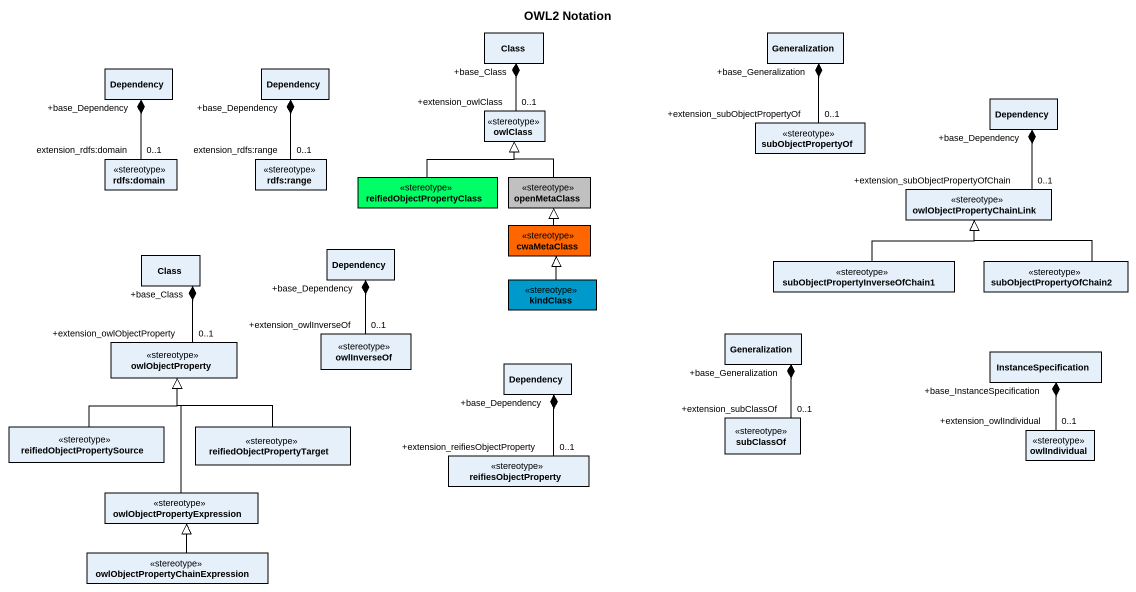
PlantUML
@startuml
title OWL2 Notation
hide circle
hide empty members
class "Class" as Class_
class Generalization
class Dependency
class "Dependency" as Dependency_2
class "Dependency" as Dependency_3
class owlClass <<stereotype>>
class subObjectPropertyOf <<stereotype>>
class "rdfs:domain" as rdfs_domain <<stereotype>>
class "rdfs:range" as rdfs_range <<stereotype>>
class reifiedObjectPropertyClass <<stereotype>> #00FF66
class openMetaClass <<stereotype>> #C0C0C0
class owlObjectPropertyChainLink <<stereotype>>
class "Class" as Class__2
class "Dependency" as Dependency_4
class cwaMetaClass <<stereotype>> #FF6600
class kindClass <<stereotype>> #0099CC
class "subObjectPropertyInverseOfChain1" as subObjectPropertyInverseOfCh <<stereotype>>
class subObjectPropertyOfChain2 <<stereotype>>
class owlInverseOf <<stereotype>>
class "Generalization" as Generalization_2
class owlObjectProperty <<stereotype>>
class "Dependency" as Dependency_5
class InstanceSpecification
class reifiedObjectPropertySource <<stereotype>>
class reifiedObjectPropertyTarget <<stereotype>>
class subClassOf <<stereotype>>
class owlIndividual <<stereotype>>
class reifiesObjectProperty <<stereotype>>
class owlObjectPropertyExpression <<stereotype>>
class "owlObjectPropertyChainExpression" as owlObjectPropertyChainExpres <<stereotype>>
owlClass "+extension_owlClass\n0..1" -up-* "+base_Class" Class_
subObjectPropertyOf "+extension_subObjectPropertyOf\n0..1" -up-* "+base_Generalization" Generalization
rdfs_domain "extension_rdfs:domain\n0..1" -up-* "+base_Dependency" Dependency
rdfs_range "extension_rdfs:range\n0..1" -up-* "+base_Dependency" Dependency_2
reifiedObjectPropertyClass -up-|> owlClass
openMetaClass -up-|> owlClass
owlObjectPropertyChainLink "+extension_subObjectPropertyOfChain\n0..1" -up-* "+base_Dependency" Dependency_3
cwaMetaClass -up-|> openMetaClass
kindClass -up-|> cwaMetaClass
subObjectPropertyInverseOfCh -up-|> owlObjectPropertyChainLink
subObjectPropertyOfChain2 -up-|> owlObjectPropertyChainLink
owlInverseOf "+extension_owlInverseOf\n0..1" -up-* "+base_Dependency" Dependency_4
owlObjectProperty "+extension_owlObjectProperty\n0..1" -up-* "+base_Class" Class__2
reifiedObjectPropertySource -up-|> owlObjectProperty
reifiedObjectPropertyTarget -up-|> owlObjectProperty
subClassOf "+extension_subClassOf\n0..1" -up-* "+base_Generalization" Generalization_2
owlIndividual "+extension_owlIndividual\n0..1" -up-* "+base_InstanceSpecification" InstanceSpecification
reifiesObjectProperty "+extension_reifiesObjectProperty\n0..1" -up-* "+base_Dependency" Dependency_5
owlObjectPropertyExpression -up-|> owlObjectProperty
owlObjectPropertyChainExpres -up-|> owlObjectPropertyExpression
@enduml
